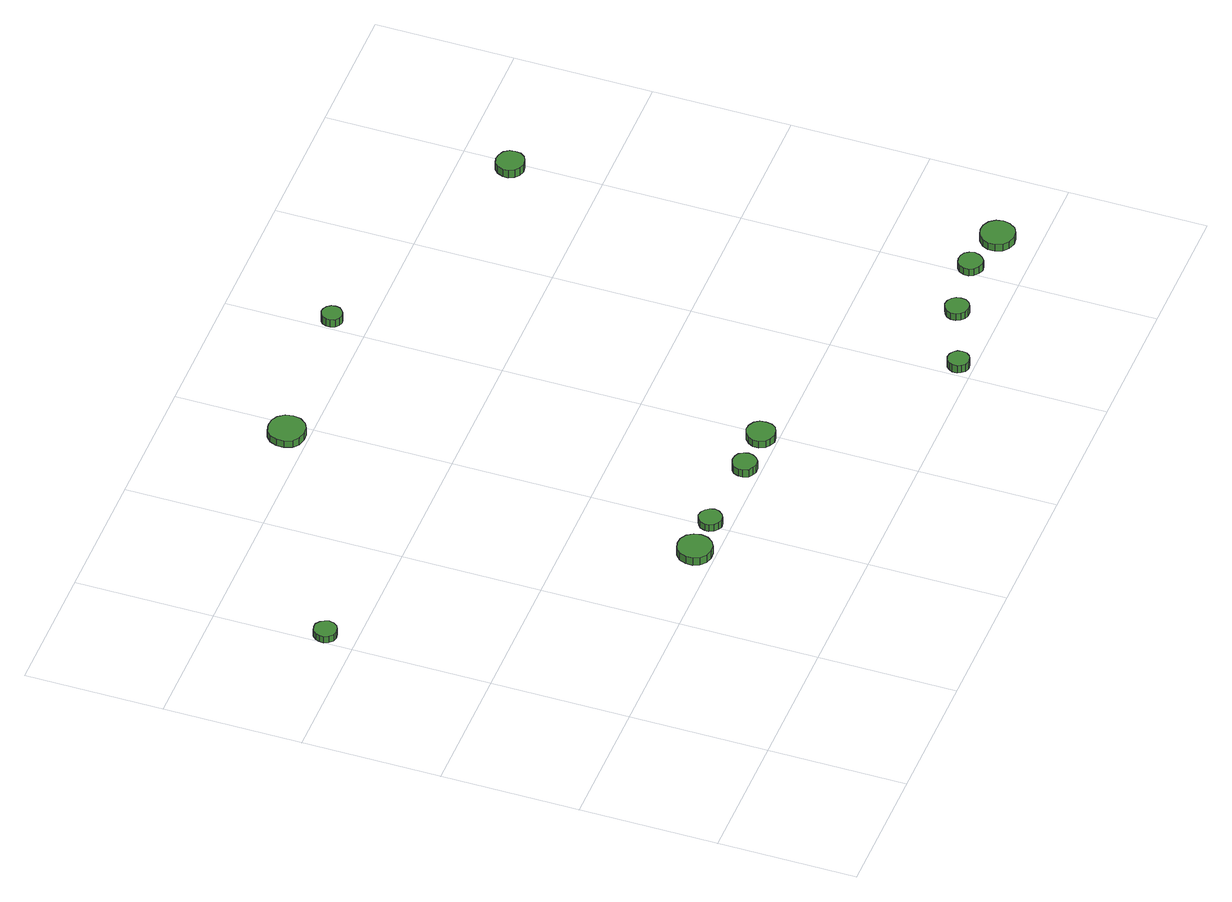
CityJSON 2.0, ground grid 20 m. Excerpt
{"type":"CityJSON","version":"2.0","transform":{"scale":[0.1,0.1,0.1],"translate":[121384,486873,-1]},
"CityObjects":{
"tree1":{"type":"SolitaryVegetationObject","attributes":{"function":"something"},"geometry":[{"type":"MultiSurface","lod":"1","boundaries":[[[0,1,2,3,4,5,6,7,8,9,10,11,12,13,14]],[[15,16,17,18,19,20,21,22,23,24,25,26,27,28,29]],[[0,29,28,1]],[[1,28,27,2]],[[2,27,26,3]],[[3,26,25,4]],[[4,25,24,5]],[[5,24,23,6]],[[6,23,22,7]],[[7,22,21,8]],[[8,21,20,9]],[[9,20,19,10]],[[10,19,18,11]],[[11,18,17,12]],[[12,17,16,13]],[[13,16,15,14]],[[14,15,29,0]]]}]},
"tree2":{"type":"SolitaryVegetationObject","attributes":{"function":"something"},"geometry":[{"type":"MultiSurface","lod":"1","boundaries":[[[30,31,32,33,34,35,36,37,38,39,40,41,42,43,44]],[[45,46,47,48,49,50,51,52,53,54,55,56,57,58,59]],[[30,59,58,31]],[[31,58,57,32]],[[32,57,56,33]],[[33,56,55,34]],[[34,55,54,35]],[[35,54,53,36]],[[36,53,52,37]],[[37,52,51,38]],[[38,51,50,39]],[[39,50,49,40]],[[40,49,48,41]],[[41,48,47,42]],[[42,47,46,43]],[[43,46,45,44]],[[44,45,59,30]]]}]},
"tree3":{"type":"SolitaryVegetationObject","attributes":{"function":"something"},"geometry":[{"type":"MultiSurface","lod":"1","boundaries":[[[60,61,62,63,64,65,66,67,68,69,70,71,72,73,74]],[[75,76,77,78,79,80,81,82,83,84,85,86,87,88,89]],[[60,89,88,61]],[[61,88,87,62]],[[62,87,86,63]],[[63,86,85,64]],[[64,85,84,65]],[[65,84,83,66]],[[66,83,82,67]],[[67,82,81,68]],[[68,81,80,69]],[[69,80,79,70]],[[70,79,78,71]],[[71,78,77,72]],[[72,77,76,73]],[[73,76,75,74]],[[74,75,89,60]]]}]},
"tree4":{"type":"SolitaryVegetationObject","attributes":{"function":"something"},"geometry":[{"type":"MultiSurface","lod":"1","boundaries":[[[90,91,92,93,94,95,96,97,98,99,100,101,102,103,104]],[[105,106,107,108,109,110,111,112,113,114,115,116,117,118,119]],[[90,119,118,91]],[[91,118,117,92]],[[92,117,116,93]],[[93,116,115,94]],[[94,115,114,95]],[[95,114,113,96]],[[96,113,112,97]],[[97,112,111,98]],[[98,111,110,99]],[[99,110,109,100]],[[100,109,108,101]],[[101,108,107,102]],[[102,107,106,103]],[[103,106,105,104]],[[104,105,119,90]]]}]},
"tree5":{"type":"SolitaryVegetationObject","attributes":{"function":"something"},"geometry":[{"type":"MultiSurface","lod":"1","boundaries":[[[120,121,122,123,124,125,126,127,128,129,130,131,132,133,134]],[[135,136,137,138,139,140,141,142,143,144,145,146,147,148,149]],[[120,149,148,121]],[[121,148,147,122]],[[122,147,146,123]],[[123,146,145,124]],[[124,145,144,125]],[[125,144,143,126]],[[126,143,142,127]],[[127,142,141,128]],[[128,141,140,129]],[[129,140,139,130]],[[130,139,138,131]],[[131,138,137,132]],[[132,137,136,133]],[[133,136,135,134]],[[134,135,149,120]]]}]},
"tree6":{"type":"SolitaryVegetationObject","attributes":{"function":"something"},"geometry":[{"type":"MultiSurface","lod":"1","boundaries":[[[150,151,152,153,154,155,156,157,158,159,160,161,162,163,164]],[[165,166,167,168,169,170,171,172,173,174,175,176,177,178,179]],[[150,179,178,151]],[[151,178,177,152]],[[152,177,176,153]],[[153,176,175,154]],[[154,175,174,155]],[[155,174,173,156]],[[156,173,172,157]],[[157,172,171,158]],[[158,171,170,159]],[[159,170,169,160]],[[160,169,168,161]],[[161,168,167,162]],[[162,167,166,163]],[[163,166,165,164]],[[164,165,179,150]]]}]},
"tree7":{"type":"SolitaryVegetationObject","attributes":{"function":"something"},"geometry":[{"type":"MultiSurface","lod":"1","boundaries":[[[180,181,182,183,184,185,186,187,188,189,190,191,192,193,194]],[[195,196,197,198,199,200,201,202,203,204,205,206,207,208,209]],[[180,209,208,181]],[[181,208,207,182]],[[182,207,206,183]],[[183,206,205,184]],[[184,205,204,185]],[[185,204,203,186]],[[186,203,202,187]],[[187,202,201,188]],[[188,201,200,189]],[[189,200,199,190]],[[190,199,198,191]],[[191,198,197,192]],[[192,197,196,193]],[[193,196,195,194]],[[194,195,209,180]]]}]},
"tree8":{"type":"SolitaryVegetationObject","attributes":{"function":"something"},"geometry":[{"type":"MultiSurface","lod":"1","boundaries":[[[210,211,212,213,214,215,216,217,218,219,220,221,222,223,224]],[[225,226,227,228,229,230,231,232,233,234,235,236,237,238,239]],[[210,239,238,211]],[[211,238,237,212]],[[212,237,236,213]],[[213,236,235,214]],[[214,235,234,215]],[[215,234,233,216]],[[216,233,232,217]],[[217,232,231,218]],[[218,231,230,219]],[[219,230,229,220]],[[220,229,228,221]],[[221,228,227,222]],[[222,227,226,223]],[[223,226,225,224]],[[224,225,239,210]]]}]},
"tree9":{"type":"SolitaryVegetationObject","attributes":{"function":"something"},"geometry":[{"type":"MultiSurface","lod":"1","boundaries":[[[240,241,242,243,244,245,246,247,248,249,250,251,252,253,254]],[[255,256,257,258,259,260,261,262,263,264,265,266,267,268,269]],[[240,269,268,241]],[[241,268,267,242]],[[242,267,266,243]],[[243,266,265,244]],[[244,265,264,245]],[[245,264,263,246]],[[246,263,262,247]],[[247,262,261,248]],[[248,261,260,249]],[[249,260,259,250]],[[250,259,258,251]],[[251,258,257,252]],[[252,257,256,253]],[[253,256,255,254]],[[254,255,269,240]]]}]},
"tree10":{"type":"SolitaryVegetationObject","attributes":{"function":"something"},"geometry":[{"type":"MultiSurface","lod":"1","boundaries":[[[270,271,272,273,274,275,276,277,278,279,280,281,282,283,284]],[[285,286,287,288,289,290,291,292,293,294,295,296,297,298,299]],[[270,299,298,271]],[[271,298,297,272]],[[272,297,296,273]],[[273,296,295,274]],[[274,295,294,275]],[[275,294,293,276]],[[276,293,292,277]],[[277,292,291,278]],[[278,291,290,279]],[[279,290,289,280]],[[280,289,288,281]],[[281,288,287,282]],[[282,287,286,283]],[[283,286,285,284]],[[284,285,299,270]]]}]},
"tree11":{"type":"SolitaryVegetationObject","attributes":{"function":"something"},"geometry":[{"type":"MultiSurface","lod":"1","boundaries":[[[300,301,302,303,304,305,306,307,308,309,310,311,312,313,314]],[[315,316,317,318,319,320,321,322,323,324,325,326,327,328,329]],[[300,329,328,301]],[[301,328,327,302]],[[302,327,326,303]],[[303,326,325,304]],[[304,325,324,305]],[[305,324,323,306]],[[306,323,322,307]],[[307,322,321,308]],[[308,321,320,309]],[[309,320,319,310]],[[310,319,318,311]],[[311,318,317,312]],[[312,317,316,313]],[[313,316,315,314]],[[314,315,329,300]]]}]},
"tree12":{"type":"SolitaryVegetationObject","attributes":{"function":"something"},"geometry":[{"type":"MultiSurface","lod":"1","boundaries":[[[330,331,332,333,334,335,336,337,338,339,340,341,342,343,344]],[[345,346,347,348,349,350,351,352,353,354,355,356,357,358,359]],[[330,359,358,331]],[[331,358,357,332]],[[332,357,356,333]],[[333,356,355,334]],[[334,355,354,335]],[[335,354,353,336]],[[336,353,352,337]],[[337,352,351,338]],[[338,351,350,339]],[[339,350,349,340]],[[340,349,348,341]],[[341,348,347,342]],[[342,347,346,343]],[[343,346,345,344]],[[344,345,359,330]]]}]}
},
"vertices":[
[34,645,17],[32,651,17],[28,657,17],[22,661,17],[15,661,17],[9,659,17],[4,654,17],[1,648,17],[1,641,17],[4,635,17],[9,630,17],[15,628,17],[22,629,17],[28,632,17],[32,638,17],[32,638,6],[28,632,6],[22,629,6],[15,628,6],[9,630,6],[4,635,6],[1,641,6],[1,648,6],[4,654,6],[9,659,6],[15,661,6],[22,661,6],[28,657,6],[32,651,6],[34,645,6],
[359,226,27],[357,236,27],[351,245,27],[342,250,27],[332,251,27],[322,248,27],[314,241,27],[310,231,27],[310,221,27],[314,212,27],[322,205,27],[332,202,27],[342,203,27],[351,208,27],[357,216,27],[357,216,14],[351,208,14],[342,203,14],[332,202,14],[322,205,14],[314,212,14],[310,221,14],[310,231,14],[314,241,14],[322,248,14],[332,251,14],[342,250,14],[351,245,14],[357,236,14],[359,226,14],
[416,227,25],[414,234,25],[410,239,25],[404,243,25],[397,244,25],[391,241,25],[386,237,25],[383,230,25],[383,224,25],[386,217,25],[391,213,25],[397,210,25],[404,211,25],[410,215,25],[414,220,25],[414,220,13],[410,215,13],[404,211,13],[397,210,13],[391,213,13],[386,217,13],[383,224,13],[383,230,13],[386,237,13],[391,241,13],[397,244,13],[404,243,13],[410,239,13],[414,234,13],[416,227,13],
[538,222,25],[536,229,25],[532,235,25],[526,238,25],[518,239,25],[512,237,25],[506,232,25],[503,225,25],[503,218,25],[506,211,25],[512,207,25],[518,204,25],[526,205,25],[532,209,25],[536,215,25],[536,215,12],[532,209,12],[526,205,12],[518,204,12],[512,207,12],[506,211,12],[503,218,12],[503,225,12],[506,232,12],[512,237,12],[518,239,12],[526,238,12],[532,235,12],[536,229,12],[538,222,12],
[397,828,27],[395,839,27],[388,848,27],[379,853,27],[368,854,27],[357,851,27],[349,844,27],[345,834,27],[345,823,27],[349,812,27],[357,805,27],[368,802,27],[379,803,27],[388,808,27],[395,817,27],[395,817,15],[388,808,15],[379,803,15],[368,802,15],[357,805,15],[349,812,15],[345,823,15],[345,834,15],[349,844,15],[357,851,15],[368,854,15],[379,853,15],[388,848,15],[395,839,15],[397,828,15],
[607,222,23],[606,231,23],[601,238,23],[593,242,23],[585,243,23],[577,240,23],[571,234,23],[567,227,23],[567,218,23],[571,210,23],[577,205,23],[585,202,23],[593,203,23],[601,207,23],[606,214,23],[606,214,11],[601,207,11],[593,203,11],[585,202,11],[577,205,11],[571,210,11],[567,218,11],[567,227,11],[571,234,11],[577,240,11],[585,243,11],[593,242,11],[601,238,11],[606,231,11],[607,222,11],
[835,22,20],[834,28,20],[830,33,20],[825,36,20],[818,37,20],[812,35,20],[808,31,20],[805,25,20],[805,18,20],[808,13,20],[812,8,20],[818,6,20],[825,7,20],[830,10,20],[834,15,20],[834,15,7],[830,10,7],[825,7,7],[818,6,7],[812,8,7],[808,13,7],[805,18,7],[805,25,7],[808,31,7],[812,35,7],[818,37,7],[825,36,7],[830,33,7],[834,28,7],[835,22,7],
[629,851,23],[628,857,23],[624,862,23],[619,865,23],[613,866,23],[607,864,23],[603,860,23],[600,854,23],[600,848,23],[603,842,23],[607,838,23],[613,836,23],[619,837,23],[624,840,23],[628,845,23],[628,845,10],[624,840,10],[619,837,10],[613,836,10],[607,838,10],[603,842,10],[600,848,10],[600,854,10],[603,860,10],[607,864,10],[613,866,10],[619,865,10],[624,862,10],[628,857,10],[629,851,10],
[937,60,19],[936,67,19],[932,72,19],[926,76,19],[919,77,19],[912,74,19],[907,70,19],[904,63,19],[904,56,19],[907,50,19],[912,45,19],[919,43,19],[926,44,19],[932,47,19],[936,53,19],[936,53,7],[932,47,7],[926,44,7],[919,43,7],[912,45,7],[907,50,7],[904,56,7],[904,63,7],[907,70,7],[912,74,7],[919,77,7],[926,76,7],[932,72,7],[936,67,7],[937,60,7],
[1030,74,19],[1028,81,19],[1024,87,19],[1018,90,19],[1011,91,19],[1004,89,19],[998,84,19],[995,77,19],[995,70,19],[998,64,19],[1004,59,19],[1011,56,19],[1018,57,19],[1024,61,19],[1028,67,19],[1028,67,7],[1024,61,7],[1018,57,7],[1011,56,7],[1004,59,7],[998,64,7],[995,70,7],[995,77,7],[998,84,7],[1004,89,7],[1011,91,7],[1018,90,7],[1024,87,7],[1028,81,7],[1030,74,7],
[1103,59,19],[1101,69,19],[1095,77,19],[1086,82,19],[1076,83,19],[1066,80,19],[1058,73,19],[1054,64,19],[1054,54,19],[1058,44,19],[1066,37,19],[1076,34,19],[1086,35,19],[1095,40,19],[1101,49,19],[1101,49,7],[1095,40,7],[1086,35,7],[1076,34,7],[1066,37,7],[1058,44,7],[1054,54,7],[1054,64,7],[1058,73,7],[1066,80,7],[1076,83,7],[1086,82,7],[1095,77,7],[1101,69,7],[1103,59,7],
[1006,728,23],[1005,736,23],[1000,743,23],[992,747,23],[984,748,23],[976,746,23],[970,740,23],[966,732,23],[966,724,23],[970,716,23],[976,711,23],[984,708,23],[992,709,23],[1000,713,23],[1005,720,23],[1005,720,10],[1000,713,10],[992,709,10],[984,708,10],[976,711,10],[970,716,10],[966,724,10],[966,732,10],[970,740,10],[976,746,10],[984,748,10],[992,747,10],[1000,743,10],[1005,736,10],[1006,728,10]
]}
